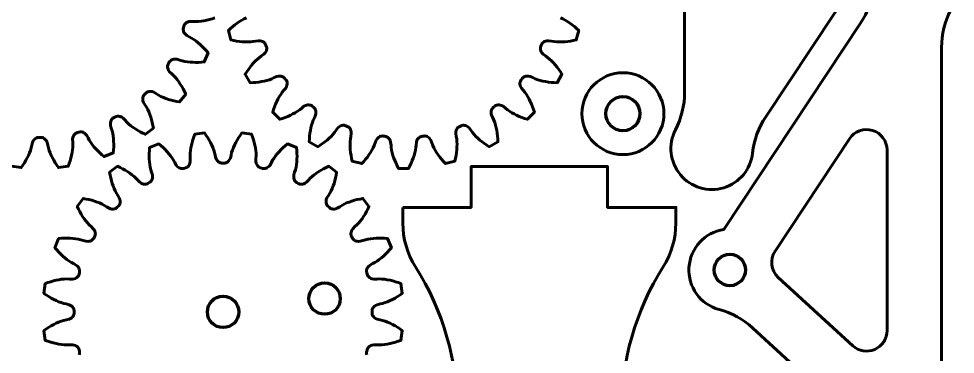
# Model space of a CAD drawing. Header units: millimetres. Extents: x 1 to 199, y 1 to 178.
# Drawn here: x 130.4 to 199, y 47.2 to 71.8 of the extents above; entities that cross this region are included whole.
import ezdxf

# ---------------------------------------------------------------- set-up
doc = ezdxf.new("R2010")
doc.units = ezdxf.units.MM
doc.linetypes.add('K5LT_BASIC', pattern=[0])
doc.linetypes.add('K5LT_REINFORCED', pattern=[0])

msp = doc.modelspace()

# ---------------------------------------------------------------- linework, layer by layer
at = {"color": 150, "linetype": 'K5LT_BASIC', "lineweight": 60}
for points in [[(178.503, 63.693, 1.202977), (184.151, 61.993, -0.119535), (185.112, 64.653), (195.123, 79.782, 0.812384), (195.481, 85.644, -0.119535), (193.006, 87.013), (185.568, 93.85, -0.119535), (183.995, 96.201, 1.063993), (178.512, 93.795, -0.119535), (179.177, 91.046), (179.17, 66.442, -0.119535)], [(198.665, 72.479, 1.202977), (193.016, 74.178, -0.119535), (192.056, 71.517), (182.05, 56.386, 0.812384), (181.693, 50.524, -0.119535), (184.168, 49.155), (191.609, 42.32, -0.119535), (193.182, 39.969, 1.063993), (198.665, 42.378, -0.119535), (197.998, 45.127), (197.998, 69.73, -0.119535)], [(193.998, 48.971), (193.998, 62.215, 0.743511), (191.247, 63.042), (185.799, 54.803, 0.368442), (186.035, 52.871), (191.484, 47.867, 0.652958)], [(158.531, 58), (158.531, 56.856, 0.14145), (159.454, 53.659, -0.288675), (159.454, 32.341, 0.14145), (158.531, 29.144), (158.531, 28), (163.531, 28), (163.531, 25), (173.531, 25), (173.531, 28), (178.531, 28), (178.531, 29.144, 0.14145), (177.608, 32.341, -0.288675), (177.608, 53.659, 0.14145), (178.531, 56.856), (178.531, 58), (173.531, 58), (173.531, 61), (163.531, 61), (163.531, 58)]]:
    msp.add_lwpolyline(points, format="xyb", close=True, dxfattribs=at)
for points in [[(129.856, 61.021), (130.576, 60.926), (130.698, 61.102), (130.813, 61.28), (130.919, 61.459), (131.017, 61.639), (131.107, 61.821), (131.186, 62.004), (131.255, 62.187), (131.311, 62.372), (131.352, 62.557), (131.403, 62.764), (131.457, 62.88), (131.512, 62.96), (131.568, 63.019), (131.627, 63.064), (131.687, 63.098), (131.75, 63.121), (131.814, 63.135), (131.879, 63.139), (131.996, 63.139), (132.061, 63.135), (132.125, 63.121), (132.187, 63.098), (132.248, 63.064), (132.307, 63.019), (132.363, 62.96), (132.417, 62.88), (132.471, 62.764), (132.523, 62.557), (132.563, 62.372), (132.62, 62.187), (132.689, 62.004), (132.768, 61.821), (132.857, 61.639), (132.955, 61.459), (133.062, 61.28), (133.176, 61.102), (133.299, 60.926), (134.019, 61.021), (134.092, 61.223), (134.156, 61.424), (134.213, 61.624), (134.261, 61.824), (134.3, 62.023), (134.33, 62.22), (134.348, 62.415), (134.355, 62.608), (134.346, 62.797), (134.343, 63.011), (134.365, 63.137), (134.397, 63.227), (134.436, 63.299), (134.481, 63.358), (134.531, 63.406), (134.585, 63.445), (134.643, 63.475), (134.705, 63.496), (134.818, 63.526), (134.882, 63.539), (134.947, 63.542), (135.014, 63.535), (135.081, 63.519), (135.149, 63.49), (135.219, 63.448), (135.292, 63.385), (135.374, 63.287), (135.478, 63.101), (135.565, 62.932), (135.667, 62.768), (135.781, 62.609), (135.905, 62.453), (136.038, 62.3), (136.18, 62.151), (136.329, 62.006), (136.486, 61.864), (136.649, 61.726), (137.32, 62.003), (137.338, 62.217), (137.349, 62.428), (137.352, 62.637), (137.346, 62.842), (137.333, 63.044), (137.31, 63.242), (137.278, 63.435), (137.234, 63.623), (137.177, 63.804), (137.118, 64.009), (137.107, 64.137), (137.114, 64.233), (137.133, 64.312), (137.162, 64.38), (137.197, 64.44), (137.24, 64.492), (137.288, 64.536), (137.342, 64.572), (137.444, 64.63), (137.502, 64.659), (137.564, 64.679), (137.63, 64.69), (137.7, 64.691), (137.773, 64.681), (137.851, 64.658), (137.938, 64.617), (138.043, 64.543), (138.191, 64.39), (138.319, 64.25), (138.46, 64.118), (138.611, 63.993), (138.772, 63.875), (138.94, 63.762), (139.115, 63.655), (139.297, 63.553), (139.485, 63.456), (139.679, 63.365), (140.255, 63.807), (140.217, 64.018), (140.172, 64.225), (140.121, 64.427), (140.063, 64.624), (139.997, 64.815), (139.924, 65.001), (139.843, 65.179), (139.753, 65.35), (139.65, 65.509), (139.54, 65.692), (139.496, 65.813), (139.479, 65.907), (139.477, 65.989), (139.486, 66.062), (139.505, 66.129), (139.533, 66.19), (139.569, 66.245), (139.611, 66.294), (139.694, 66.377), (139.743, 66.419), (139.798, 66.455), (139.859, 66.482), (139.926, 66.501), (139.999, 66.511), (140.081, 66.509), (140.175, 66.491), (140.295, 66.447), (140.478, 66.338), (140.638, 66.235), (140.809, 66.145), (140.987, 66.063), (141.172, 65.99), (141.364, 65.925), (141.561, 65.867), (141.763, 65.815), (141.969, 65.771), (142.181, 65.733), (142.623, 66.309), (142.531, 66.503), (142.435, 66.691), (142.333, 66.873), (142.226, 67.048), (142.113, 67.216), (141.995, 67.376), (141.87, 67.528), (141.738, 67.669), (141.598, 67.797), (141.445, 67.945), (141.371, 68.05), (141.33, 68.137), (141.307, 68.215), (141.297, 68.288), (141.298, 68.358), (141.309, 68.424), (141.329, 68.486), (141.357, 68.544), (141.416, 68.646), (141.452, 68.7), (141.496, 68.748), (141.548, 68.791), (141.607, 68.826), (141.676, 68.854), (141.755, 68.873), (141.851, 68.881), (141.978, 68.87), (142.184, 68.811), (142.364, 68.753), (142.552, 68.71), (142.746, 68.678), (142.944, 68.655), (143.146, 68.642), (143.351, 68.636), (143.559, 68.639), (143.771, 68.649), (143.984, 68.667), (144.262, 69.338), (144.124, 69.502), (143.982, 69.659), (143.836, 69.808), (143.688, 69.95), (143.535, 70.083), (143.379, 70.207), (143.22, 70.321), (143.056, 70.423), (142.887, 70.51), (142.701, 70.614), (142.603, 70.696), (142.54, 70.769), (142.498, 70.839), (142.469, 70.907), (142.452, 70.974), (142.446, 71.041), (142.449, 71.106), (142.461, 71.17), (142.492, 71.283), (142.513, 71.344), (142.543, 71.403), (142.582, 71.457), (142.63, 71.507), (142.689, 71.552), (142.76, 71.591), (142.851, 71.623), (142.977, 71.645), (143.19, 71.642), (143.38, 71.633), (143.573, 71.639), (143.768, 71.658), (143.965, 71.688), (144.164, 71.727), (144.363, 71.775), (144.564, 71.831), (144.765, 71.896)], [(147.086, 71.905), (146.91, 71.825), (146.737, 71.733), (146.566, 71.631), (146.398, 71.518), (146.232, 71.398), (146.068, 71.269), (145.907, 71.132), (145.748, 70.987), (145.936, 70.286), (146.146, 70.24), (146.354, 70.202), (146.56, 70.172), (146.765, 70.151), (146.966, 70.138), (147.166, 70.134), (147.362, 70.141), (147.554, 70.16), (147.741, 70.193), (147.952, 70.225), (148.079, 70.219), (148.173, 70.199), (148.25, 70.17), (148.314, 70.133), (148.368, 70.09), (148.414, 70.041), (148.451, 69.987), (148.48, 69.929), (148.525, 69.821), (148.546, 69.759), (148.557, 69.695), (148.559, 69.628), (148.552, 69.559), (148.532, 69.488), (148.499, 69.413), (148.447, 69.332), (148.36, 69.238), (148.189, 69.111), (148.033, 69.003), (147.884, 68.88), (147.741, 68.746), (147.602, 68.603), (147.469, 68.451), (147.339, 68.291), (147.215, 68.124), (147.094, 67.951), (146.979, 67.77), (147.342, 67.141), (147.556, 67.151), (147.767, 67.168), (147.974, 67.193), (148.177, 67.225), (148.375, 67.265), (148.568, 67.313), (148.756, 67.37), (148.937, 67.438), (149.108, 67.519), (149.304, 67.603), (149.429, 67.631), (149.525, 67.636), (149.606, 67.628), (149.677, 67.609), (149.741, 67.581), (149.798, 67.546), (149.848, 67.503), (149.891, 67.455), (149.962, 67.362), (149.998, 67.308), (150.026, 67.249), (150.046, 67.184), (150.056, 67.116), (150.056, 67.042), (150.043, 66.961), (150.013, 66.87), (149.954, 66.756), (149.822, 66.589), (149.699, 66.444), (149.587, 66.287), (149.483, 66.121), (149.386, 65.946), (149.297, 65.765), (149.213, 65.578), (149.136, 65.384), (149.065, 65.185), (149, 64.981), (149.513, 64.467), (149.717, 64.532), (149.917, 64.603), (150.11, 64.681), (150.298, 64.764), (150.479, 64.854), (150.653, 64.95), (150.82, 65.054), (150.977, 65.166), (151.122, 65.289), (151.289, 65.422), (151.402, 65.481), (151.494, 65.51), (151.574, 65.523), (151.648, 65.523), (151.717, 65.513), (151.781, 65.494), (151.84, 65.466), (151.894, 65.43), (151.987, 65.359), (152.036, 65.316), (152.078, 65.266), (152.114, 65.209), (152.141, 65.145), (152.16, 65.074), (152.169, 64.992), (152.164, 64.896), (152.136, 64.772), (152.051, 64.576), (151.97, 64.404), (151.903, 64.223), (151.845, 64.036), (151.797, 63.842), (151.757, 63.644), (151.725, 63.441), (151.701, 63.234), (151.684, 63.023), (151.674, 62.809), (152.302, 62.446), (152.483, 62.562), (152.657, 62.682), (152.824, 62.807), (152.984, 62.936), (153.135, 63.07), (153.279, 63.208), (153.413, 63.351), (153.535, 63.5), (153.644, 63.656), (153.771, 63.828), (153.865, 63.914), (153.946, 63.967), (154.02, 64), (154.091, 64.019), (154.161, 64.027), (154.227, 64.025), (154.292, 64.013), (154.353, 63.992), (154.462, 63.948), (154.52, 63.919), (154.574, 63.881), (154.622, 63.836), (154.666, 63.781), (154.702, 63.717), (154.732, 63.641), (154.752, 63.547), (154.757, 63.419), (154.726, 63.208), (154.692, 63.021), (154.674, 62.829), (154.667, 62.633), (154.671, 62.434), (154.683, 62.232), (154.705, 62.028), (154.735, 61.822), (154.773, 61.614), (154.818, 61.404), (155.52, 61.216), (155.664, 61.375), (155.801, 61.536), (155.93, 61.699), (156.051, 61.866), (156.163, 62.034), (156.266, 62.205), (156.358, 62.378), (156.438, 62.553), (156.502, 62.732), (156.581, 62.931), (156.649, 63.038), (156.714, 63.11), (156.777, 63.161), (156.841, 63.198), (156.906, 63.224), (156.971, 63.239), (157.036, 63.244), (157.101, 63.24), (157.217, 63.225), (157.28, 63.212), (157.342, 63.19), (157.401, 63.159), (157.457, 63.117), (157.509, 63.065), (157.557, 62.999), (157.601, 62.913), (157.639, 62.791), (157.664, 62.579), (157.679, 62.39), (157.711, 62.2), (157.755, 62.009), (157.81, 61.817), (157.875, 61.625), (157.949, 61.434), (158.031, 61.242), (158.121, 61.051), (158.22, 60.86), (158.946, 60.86), (159.045, 61.051), (159.135, 61.242), (159.217, 61.434), (159.291, 61.625), (159.356, 61.817), (159.411, 62.009), (159.455, 62.2), (159.487, 62.39), (159.502, 62.579), (159.527, 62.791), (159.565, 62.913), (159.609, 62.999), (159.657, 63.065), (159.709, 63.117), (159.765, 63.159), (159.824, 63.19), (159.886, 63.212), (159.949, 63.225), (160.065, 63.24), (160.13, 63.244), (160.195, 63.239), (160.261, 63.224), (160.325, 63.198), (160.389, 63.161), (160.453, 63.11), (160.517, 63.038), (160.585, 62.931), (160.664, 62.732), (160.728, 62.553), (160.808, 62.378), (160.9, 62.205), (161.003, 62.034), (161.115, 61.866), (161.236, 61.699), (161.365, 61.536), (161.502, 61.375), (161.646, 61.216), (162.348, 61.404), (162.393, 61.614), (162.431, 61.822), (162.461, 62.028), (162.483, 62.232), (162.496, 62.434), (162.499, 62.633), (162.492, 62.829), (162.474, 63.021), (162.44, 63.208), (162.409, 63.419), (162.414, 63.547), (162.434, 63.641), (162.464, 63.717), (162.5, 63.781), (162.544, 63.836), (162.592, 63.881), (162.646, 63.919), (162.704, 63.948), (162.813, 63.992), (162.874, 64.013), (162.939, 64.025), (163.005, 64.027), (163.075, 64.019), (163.146, 64), (163.22, 63.967), (163.301, 63.914), (163.395, 63.828), (163.522, 63.656), (163.631, 63.5), (163.753, 63.351), (163.887, 63.208), (164.031, 63.07), (164.182, 62.936), (164.342, 62.807), (164.509, 62.682), (164.683, 62.562), (164.864, 62.446), (165.492, 62.809), (165.482, 63.023), (165.465, 63.234), (165.441, 63.441), (165.409, 63.644), (165.369, 63.842), (165.321, 64.036), (165.263, 64.223), (165.196, 64.404), (165.115, 64.576), (165.03, 64.772), (165.002, 64.896), (164.997, 64.992), (165.006, 65.074), (165.025, 65.145), (165.052, 65.209), (165.088, 65.266), (165.13, 65.316), (165.179, 65.359), (165.272, 65.43), (165.326, 65.466), (165.385, 65.494), (165.449, 65.513), (165.518, 65.523), (165.592, 65.523), (165.672, 65.51), (165.764, 65.481), (165.877, 65.422), (166.044, 65.289), (166.189, 65.166), (166.346, 65.054), (166.513, 64.95), (166.687, 64.854), (166.868, 64.764), (167.056, 64.681), (167.249, 64.603), (167.449, 64.532), (167.653, 64.467), (168.167, 64.981), (168.101, 65.185), (168.03, 65.384), (167.953, 65.578), (167.869, 65.765), (167.78, 65.946), (167.683, 66.121), (167.579, 66.287), (167.467, 66.444), (167.344, 66.589), (167.212, 66.756), (167.153, 66.87), (167.123, 66.961), (167.11, 67.042), (167.11, 67.116), (167.12, 67.184), (167.14, 67.249), (167.168, 67.308), (167.204, 67.362), (167.275, 67.455), (167.318, 67.503), (167.368, 67.546), (167.425, 67.581), (167.489, 67.609), (167.56, 67.628), (167.641, 67.636), (167.737, 67.631), (167.862, 67.603), (168.058, 67.519), (168.229, 67.438), (168.41, 67.37), (168.598, 67.313), (168.791, 67.265), (168.989, 67.225), (169.192, 67.193), (169.399, 67.168), (169.61, 67.151), (169.824, 67.141), (170.187, 67.77), (170.072, 67.951), (169.951, 68.124), (169.827, 68.291), (169.697, 68.451), (169.564, 68.603), (169.425, 68.746), (169.282, 68.88), (169.133, 69.003), (168.977, 69.111), (168.806, 69.238), (168.719, 69.332), (168.667, 69.413), (168.634, 69.488), (168.615, 69.559), (168.607, 69.628), (168.609, 69.695), (168.62, 69.759), (168.641, 69.821), (168.686, 69.929), (168.715, 69.987), (168.752, 70.041), (168.798, 70.09), (168.852, 70.133), (168.916, 70.17), (168.993, 70.199), (169.087, 70.219), (169.214, 70.225), (169.425, 70.193), (169.612, 70.16), (169.804, 70.141), (170, 70.134), (170.2, 70.138), (170.401, 70.151), (170.606, 70.172), (170.812, 70.202), (171.02, 70.24), (171.23, 70.286), (171.418, 70.987), (171.259, 71.132), (171.098, 71.269), (170.934, 71.398), (170.768, 71.518), (170.6, 71.631), (170.429, 71.733), (170.256, 71.825), (170.08, 71.905)], [(155.897, 47.197), (155.88, 47.264), (155.874, 47.331), (155.877, 47.396), (155.889, 47.46), (155.92, 47.573), (155.941, 47.634), (155.971, 47.693), (156.01, 47.747), (156.058, 47.797), (156.117, 47.842), (156.189, 47.881), (156.279, 47.913), (156.405, 47.935), (156.618, 47.932), (156.808, 47.923), (157.001, 47.929), (157.196, 47.948), (157.393, 47.978), (157.592, 48.017), (157.791, 48.065), (157.992, 48.121), (158.193, 48.186), (158.395, 48.259), (158.49, 48.979), (158.314, 49.101), (158.136, 49.216), (157.957, 49.323), (157.777, 49.421), (157.595, 49.51), (157.412, 49.589), (157.229, 49.658), (157.044, 49.714), (156.858, 49.755), (156.652, 49.807), (156.536, 49.861), (156.456, 49.915), (156.397, 49.971), (156.352, 50.03), (156.318, 50.091), (156.295, 50.153), (156.281, 50.217), (156.276, 50.282), (156.276, 50.399), (156.281, 50.464), (156.295, 50.528), (156.318, 50.591), (156.352, 50.651), (156.397, 50.71), (156.456, 50.766), (156.536, 50.821), (156.652, 50.874), (156.858, 50.926), (157.044, 50.967), (157.229, 51.023), (157.412, 51.092), (157.595, 51.171), (157.777, 51.26), (157.957, 51.359), (158.136, 51.465), (158.314, 51.58), (158.49, 51.702), (158.395, 52.422), (158.193, 52.495), (157.992, 52.56), (157.791, 52.616), (157.592, 52.664), (157.393, 52.703), (157.196, 52.733), (157.001, 52.752), (156.808, 52.758), (156.618, 52.749), (156.405, 52.746), (156.279, 52.768), (156.189, 52.8), (156.117, 52.839), (156.058, 52.884), (156.01, 52.934), (155.971, 52.988), (155.941, 53.047), (155.92, 53.108), (155.889, 53.221), (155.877, 53.285), (155.874, 53.35), (155.88, 53.417), (155.897, 53.484), (155.926, 53.552), (155.968, 53.622), (156.031, 53.695), (156.129, 53.777), (156.315, 53.881), (156.484, 53.968), (156.648, 54.07), (156.807, 54.184), (156.963, 54.308), (157.116, 54.441), (157.264, 54.583), (157.41, 54.732), (157.552, 54.889), (157.69, 55.053), (157.412, 55.724), (157.199, 55.742), (156.987, 55.752), (156.779, 55.755), (156.574, 55.749), (156.372, 55.736), (156.174, 55.713), (155.981, 55.681), (155.792, 55.638), (155.612, 55.58), (155.406, 55.521), (155.279, 55.51), (155.183, 55.518), (155.104, 55.537), (155.036, 55.565), (154.976, 55.601), (154.924, 55.643), (154.88, 55.692), (154.844, 55.745), (154.785, 55.847), (154.757, 55.905), (154.737, 55.967), (154.726, 56.034), (154.725, 56.103), (154.735, 56.176), (154.758, 56.255), (154.799, 56.341), (154.873, 56.446), (155.026, 56.594), (155.166, 56.722), (155.298, 56.863), (155.423, 57.015), (155.541, 57.175), (155.654, 57.343), (155.761, 57.518), (155.863, 57.7), (155.959, 57.888), (156.051, 58.082), (155.609, 58.658), (155.397, 58.62), (155.191, 58.576), (154.989, 58.524), (154.792, 58.466), (154.6, 58.401), (154.415, 58.328), (154.237, 58.247), (154.066, 58.156), (153.906, 58.053), (153.723, 57.944), (153.603, 57.9), (153.509, 57.882), (153.427, 57.88), (153.354, 57.89), (153.287, 57.909), (153.226, 57.936), (153.171, 57.972), (153.122, 58.014), (153.039, 58.097), (152.997, 58.146), (152.961, 58.201), (152.933, 58.262), (152.914, 58.329), (152.905, 58.402), (152.907, 58.484), (152.924, 58.578), (152.968, 58.699), (153.078, 58.882), (153.181, 59.041), (153.271, 59.212), (153.353, 59.39), (153.425, 59.576), (153.491, 59.767), (153.549, 59.964), (153.6, 60.166), (153.645, 60.373), (153.683, 60.584), (153.107, 61.026), (152.913, 60.935), (152.725, 60.838), (152.543, 60.736), (152.368, 60.629), (152.2, 60.516), (152.039, 60.398), (151.888, 60.273), (151.747, 60.142), (151.619, 60.001), (151.471, 59.848), (151.366, 59.774), (151.279, 59.733), (151.201, 59.71), (151.128, 59.7), (151.058, 59.701), (150.992, 59.712), (150.93, 59.732), (150.872, 59.761), (150.77, 59.819), (150.716, 59.855), (150.668, 59.899), (150.625, 59.951), (150.59, 60.011), (150.562, 60.079), (150.542, 60.158), (150.535, 60.254), (150.546, 60.382), (150.605, 60.587), (150.662, 60.768), (150.706, 60.956), (150.738, 61.149), (150.761, 61.347), (150.774, 61.549), (150.78, 61.754), (150.777, 61.963), (150.766, 62.174), (150.748, 62.388), (150.077, 62.665), (149.914, 62.527), (149.757, 62.385), (149.608, 62.24), (149.466, 62.091), (149.333, 61.938), (149.209, 61.783), (149.095, 61.623), (148.993, 61.459), (148.906, 61.29), (148.802, 61.104), (148.72, 61.006), (148.647, 60.943), (148.577, 60.901), (148.509, 60.873), (148.442, 60.856), (148.375, 60.849), (148.31, 60.852), (148.246, 60.865), (148.133, 60.895), (148.071, 60.916), (148.013, 60.946), (147.959, 60.985), (147.909, 61.033), (147.864, 61.092), (147.825, 61.164), (147.793, 61.254), (147.771, 61.38), (147.774, 61.594), (147.783, 61.783), (147.776, 61.976), (147.758, 62.171), (147.728, 62.368), (147.689, 62.567), (147.641, 62.767), (147.584, 62.967), (147.52, 63.168), (147.447, 63.37), (146.727, 63.465), (146.605, 63.289), (146.49, 63.111), (146.383, 62.932), (146.285, 62.752), (146.196, 62.57), (146.117, 62.387), (146.048, 62.204), (145.991, 62.019), (145.951, 61.834), (145.899, 61.627), (145.845, 61.511), (145.791, 61.432), (145.735, 61.372), (145.676, 61.327), (145.615, 61.293), (145.553, 61.27), (145.489, 61.256), (145.424, 61.252), (145.307, 61.252), (145.242, 61.256), (145.178, 61.27), (145.115, 61.293), (145.055, 61.327), (144.996, 61.372), (144.94, 61.432), (144.885, 61.511), (144.832, 61.627), (144.78, 61.834), (144.739, 62.019), (144.683, 62.204), (144.614, 62.387), (144.535, 62.57), (144.445, 62.752), (144.347, 62.932), (144.241, 63.111), (144.126, 63.289), (144.004, 63.465), (143.284, 63.37), (143.211, 63.168), (143.146, 62.967), (143.09, 62.767), (143.042, 62.567), (143.003, 62.368), (142.973, 62.171), (142.954, 61.976), (142.947, 61.783), (142.957, 61.594), (142.96, 61.38), (142.938, 61.254), (142.906, 61.164), (142.867, 61.092), (142.822, 61.033), (142.772, 60.985), (142.718, 60.946), (142.659, 60.916), (142.598, 60.895), (142.485, 60.865), (142.421, 60.852), (142.356, 60.849), (142.289, 60.856), (142.222, 60.873), (142.153, 60.901), (142.084, 60.943), (142.011, 61.006), (141.929, 61.104), (141.825, 61.29), (141.738, 61.459), (141.636, 61.623), (141.522, 61.783), (141.398, 61.938), (141.265, 62.091), (141.123, 62.24), (140.974, 62.385), (140.817, 62.527), (140.653, 62.665), (139.982, 62.388), (139.964, 62.174), (139.954, 61.963), (139.951, 61.754), (139.956, 61.549), (139.97, 61.347), (139.993, 61.149), (140.025, 60.956), (140.068, 60.768), (140.126, 60.587), (140.185, 60.382), (140.196, 60.254), (140.188, 60.158), (140.169, 60.079), (140.141, 60.011), (140.105, 59.951), (140.063, 59.899), (140.014, 59.855), (139.96, 59.819), (139.859, 59.761), (139.801, 59.732), (139.738, 59.712), (139.672, 59.701), (139.603, 59.7), (139.53, 59.71), (139.451, 59.733), (139.365, 59.774), (139.26, 59.848), (139.111, 60.001), (138.984, 60.142), (138.843, 60.273), (138.691, 60.398), (138.531, 60.516), (138.363, 60.629), (138.188, 60.736), (138.006, 60.838), (137.818, 60.935), (137.624, 61.026), (137.048, 60.584), (137.086, 60.373), (137.13, 60.166), (137.182, 59.964), (137.24, 59.767), (137.305, 59.576), (137.378, 59.39), (137.459, 59.212), (137.55, 59.041), (137.653, 58.882), (137.762, 58.699), (137.806, 58.578), (137.824, 58.484), (137.826, 58.402), (137.816, 58.329), (137.797, 58.262), (137.77, 58.201), (137.734, 58.146), (137.691, 58.097), (137.609, 58.014), (137.56, 57.972), (137.505, 57.936), (137.444, 57.909), (137.377, 57.89), (137.304, 57.88), (137.222, 57.882), (137.127, 57.9), (137.007, 57.944), (136.824, 58.053), (136.665, 58.156), (136.494, 58.247), (136.316, 58.328), (136.13, 58.401), (135.939, 58.466), (135.742, 58.524), (135.54, 58.576), (135.333, 58.62), (135.122, 58.658), (134.68, 58.082), (134.771, 57.888), (134.868, 57.7), (134.97, 57.518), (135.077, 57.343), (135.19, 57.175), (135.308, 57.015), (135.433, 56.863), (135.564, 56.722), (135.705, 56.594), (135.858, 56.446), (135.932, 56.341), (135.973, 56.255), (135.996, 56.176), (136.006, 56.103), (136.005, 56.034), (135.994, 55.967), (135.974, 55.905), (135.945, 55.847), (135.887, 55.745), (135.851, 55.692), (135.807, 55.643), (135.755, 55.601), (135.695, 55.565), (135.627, 55.537), (135.548, 55.518), (135.452, 55.51), (135.324, 55.521), (135.119, 55.58), (134.938, 55.638), (134.75, 55.681), (134.557, 55.713), (134.359, 55.736), (134.157, 55.749), (133.952, 55.755), (133.743, 55.752), (133.532, 55.742), (133.318, 55.724), (133.04, 55.053), (133.179, 54.889), (133.321, 54.732), (133.466, 54.583), (133.615, 54.441), (133.767, 54.308), (133.923, 54.184), (134.083, 54.07), (134.247, 53.968), (134.415, 53.881), (134.602, 53.777), (134.7, 53.695), (134.762, 53.622), (134.805, 53.552), (134.833, 53.484), (134.85, 53.417), (134.857, 53.35), (134.854, 53.285), (134.841, 53.221), (134.811, 53.108), (134.79, 53.047), (134.76, 52.988), (134.721, 52.934), (134.673, 52.884), (134.614, 52.839), (134.542, 52.8), (134.451, 52.768), (134.326, 52.746), (134.112, 52.749), (133.923, 52.758), (133.73, 52.752), (133.534, 52.733), (133.337, 52.703), (133.139, 52.664), (132.939, 52.616), (132.739, 52.56), (132.537, 52.495), (132.336, 52.422), (132.241, 51.702), (132.417, 51.58), (132.595, 51.465), (132.774, 51.359), (132.954, 51.26), (133.136, 51.171), (133.318, 51.092), (133.502, 51.023), (133.687, 50.967), (133.872, 50.926), (134.079, 50.874), (134.195, 50.821), (134.274, 50.766), (134.333, 50.71), (134.379, 50.651), (134.412, 50.591), (134.436, 50.528), (134.45, 50.464), (134.454, 50.399), (134.454, 50.282), (134.45, 50.217), (134.436, 50.153), (134.412, 50.091), (134.379, 50.03), (134.333, 49.971), (134.274, 49.915), (134.195, 49.861), (134.079, 49.807), (133.872, 49.755), (133.687, 49.714), (133.502, 49.658), (133.318, 49.589), (133.136, 49.51), (132.954, 49.421), (132.774, 49.323), (132.595, 49.216), (132.417, 49.101), (132.241, 48.979), (132.336, 48.259), (132.537, 48.186), (132.739, 48.121), (132.939, 48.065), (133.139, 48.017), (133.337, 47.978), (133.534, 47.948), (133.73, 47.929), (133.923, 47.923), (134.112, 47.932), (134.326, 47.935), (134.451, 47.913), (134.542, 47.881), (134.614, 47.842), (134.673, 47.797), (134.721, 47.747), (134.76, 47.693), (134.79, 47.634), (134.811, 47.573), (134.841, 47.46), (134.854, 47.396), (134.857, 47.331), (134.85, 47.264), (134.833, 47.197)]]:
    msp.add_lwpolyline(points, dxfattribs=at)
msp.add_circle((174.653, 64.878), 3, dxfattribs=at)
at = {"color": 134, "linetype": 'K5LT_REINFORCED', "lineweight": 100}
for centre, radius in [((174.653, 64.878), 1.25), ((182.485, 53.417), 1.15), ((152.801, 51.319), 1.15), ((145.365, 50.341), 1.15)]:
    msp.add_circle(centre, radius, dxfattribs=at)

doc.saveas('drawing.dxf')
